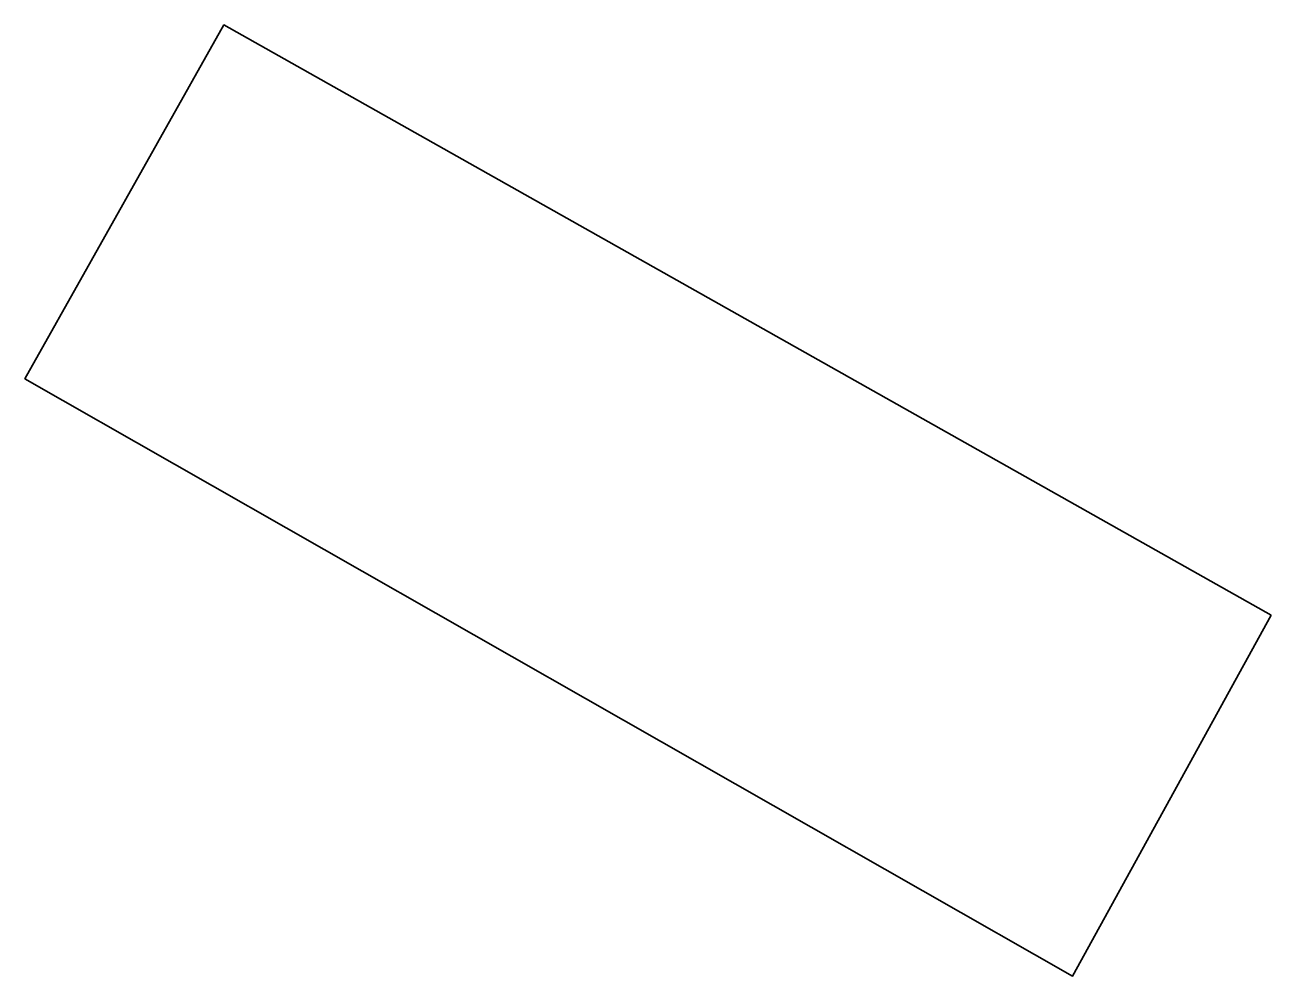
# Model space of a CAD drawing. Extents: x 0 to 2166, y -1653 to 0.
import ezdxf

# ---------------------------------------------------------------- set-up
doc = ezdxf.new("R2010")
doc.units = 0
doc.linetypes.add('Solid', pattern=[0])

msp = doc.modelspace()

# ---------------------------------------------------------------- linework, layer by layer
at = {"color": 0, "linetype": 'Solid', "lineweight": 35}
msp.add_lwpolyline([(2166, -1026), (1821, -1653), (0, -615), (346, 0), (2166, -1026)], close=True, dxfattribs=at)

doc.saveas('drawing.dxf')
